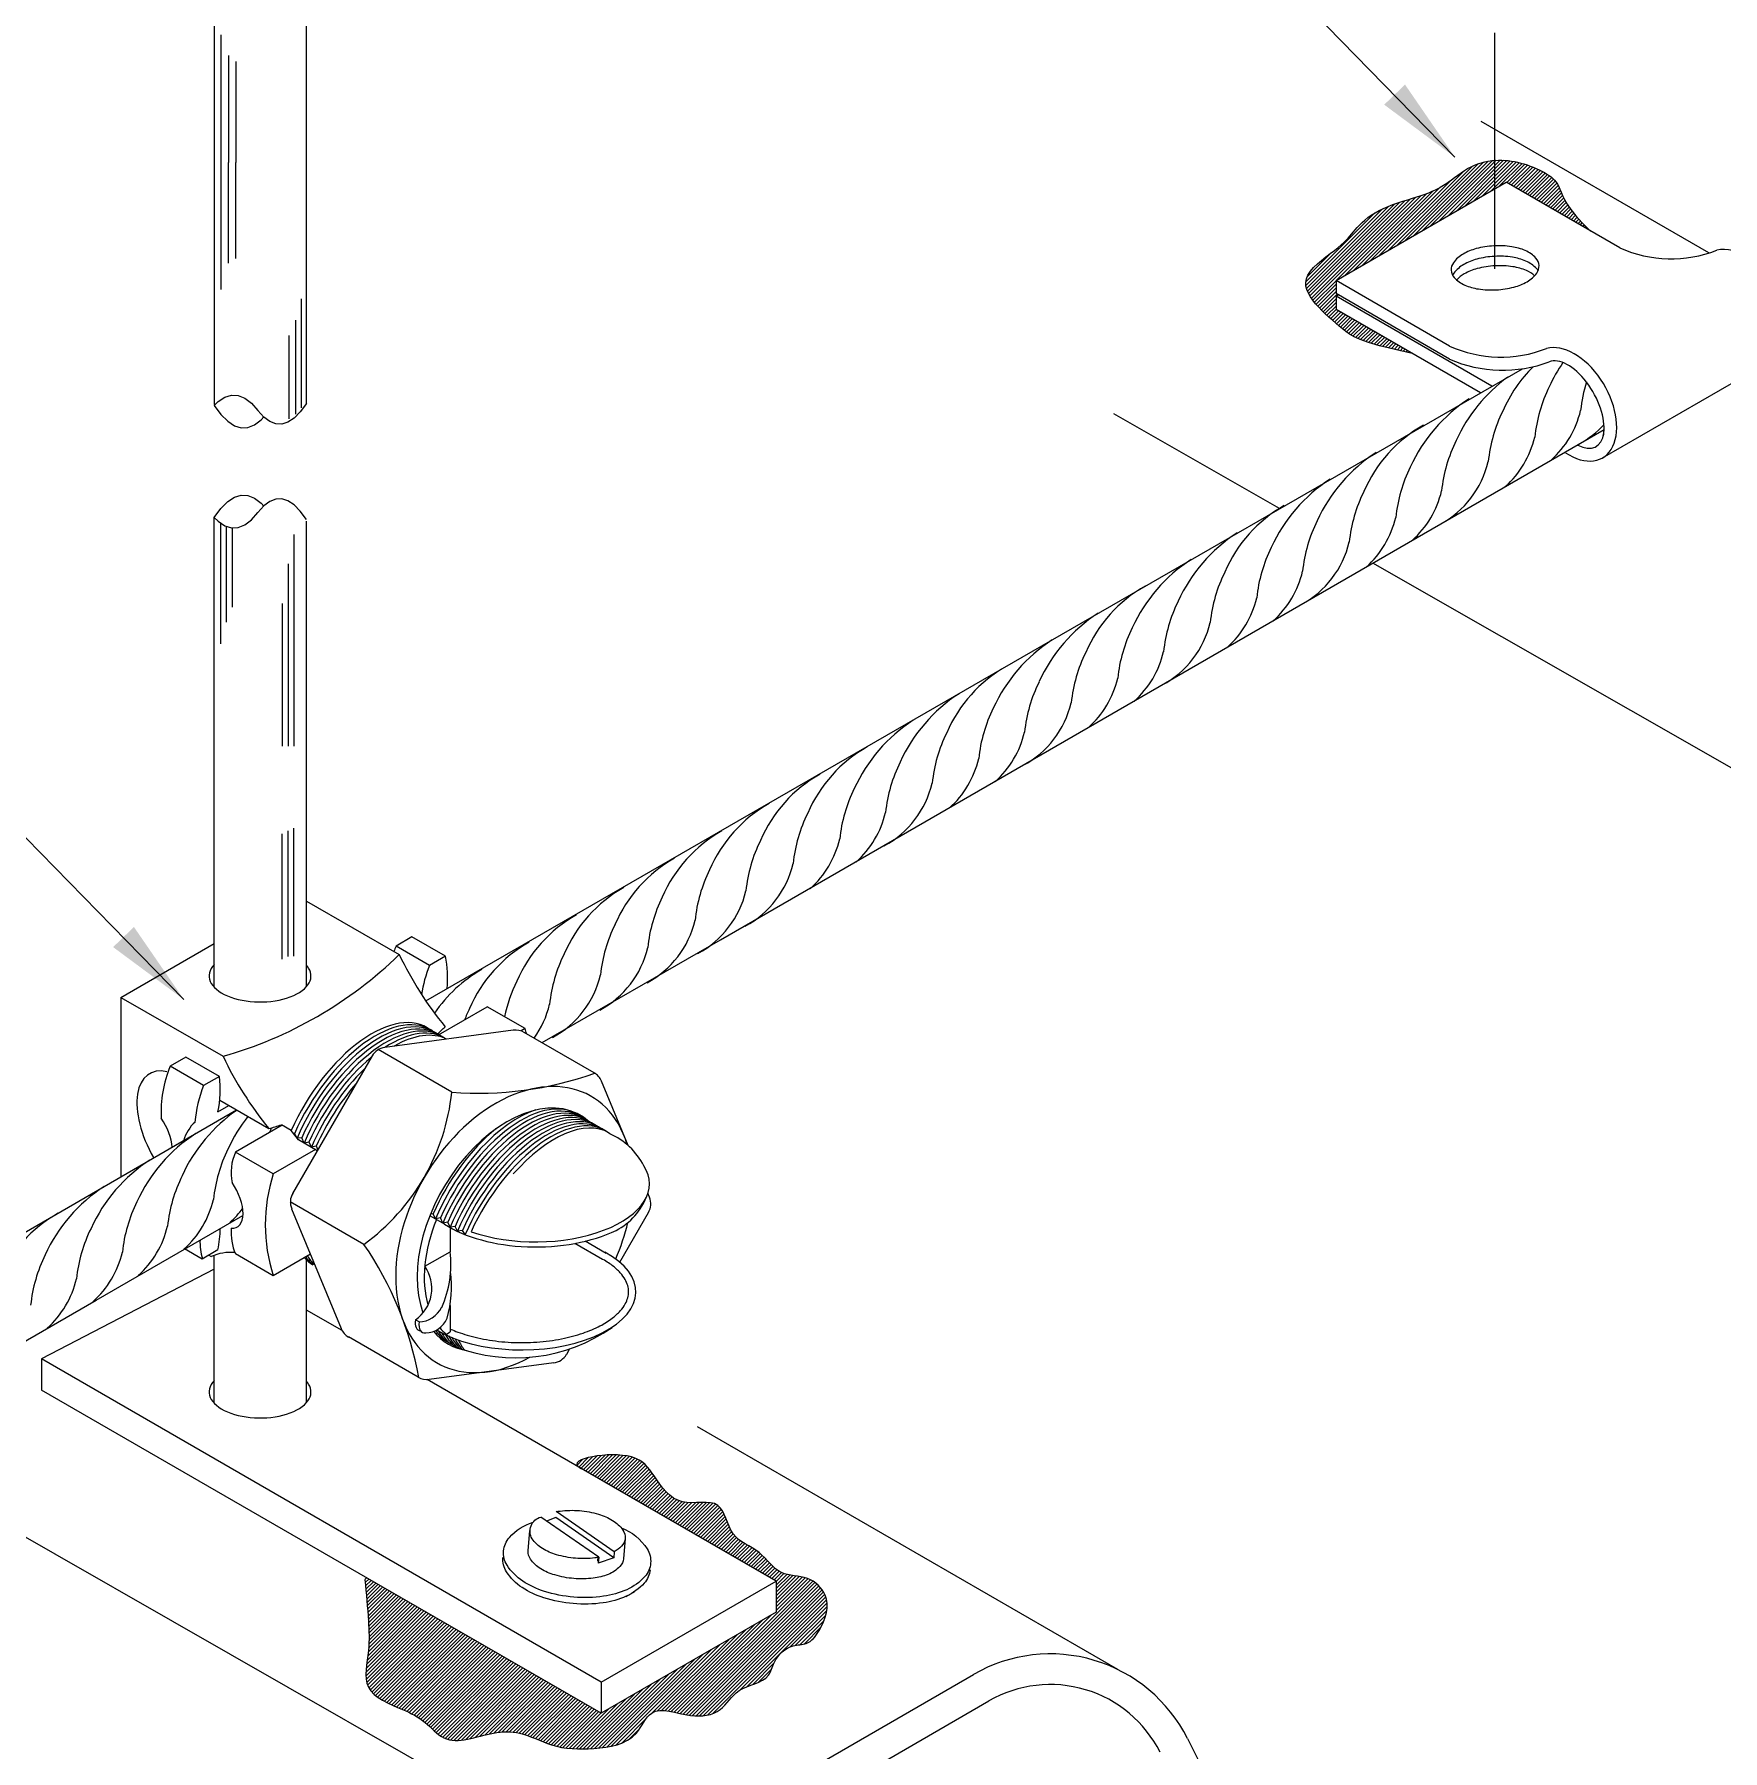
# Model space of a CAD drawing. Header units: millimetres. Extents: x -5681.4 to -5665.7, y -4635.3 to -4621.9.
# Drawn here: x -5675.943 to -5671.827, y -4629.379 to -4625.194 of the extents above; entities that cross this region are included whole.
import ezdxf

# ---------------------------------------------------------------- set-up
doc = ezdxf.new("R2010")
doc.units = ezdxf.units.MM
doc.header["$LTSCALE"] = 10
doc.linetypes.add('DASHDOT', pattern=[1, 0.5, -0.25, 0, -0.25])
doc.layers.add('Termotécnica', color=7, linetype='Continuous')

msp = doc.modelspace()

# ---------------------------------------------------------------- hatches: boundary and pattern name
at = {"layer": 'Termotécnica', "linetype": 'DASHDOT'}
h = msp.add_hatch(dxfattribs=at)
h.set_pattern_fill('ANSI31', color=1, scale=0.05, style=0)
h.set_pattern_definition([(45, (-6270.9334465, -4962.4000296), (-0.00441941738, 0.00441941738), [])])
h.paths.add_polyline_path([(-5672.5836, -4625.9719), (-5672.7693, -4625.8646), (-5672.7693, -4625.8327), (-5672.7637, -4625.8295), (-5672.7693, -4625.8263), (-5672.7693, -4625.7944), (-5672.3832, -4625.5715), (-5672.3832, -4625.5015), (-5672.3897, -4625.502), (-5672.3981, -4625.5032), (-5672.4066, -4625.5048), (-5672.415, -4625.507), (-5672.4235, -4625.5096), (-5672.4319, -4625.5129), (-5672.4402, -4625.5168), (-5672.4484, -4625.5213), (-5672.4565, -4625.5263), (-5672.4645, -4625.5318), (-5672.4724, -4625.5374), (-5672.4803, -4625.5432), (-5672.488, -4625.5489), (-5672.4958, -4625.5544), (-5672.5034, -4625.5596), (-5672.5111, -4625.5644), (-5672.5188, -4625.5688), (-5672.5266, -4625.5728), (-5672.5348, -4625.5766), (-5672.5433, -4625.5802), (-5672.5523, -4625.5836), (-5672.5618, -4625.587), (-5672.572, -4625.5904), (-5672.583, -4625.5939), (-5672.5945, -4625.5975), (-5672.6065, -4625.6012), (-5672.6185, -4625.6052), (-5672.6306, -4625.6093), (-5672.6423, -4625.6138), (-5672.6537, -4625.6186), (-5672.6644, -4625.6237), (-5672.6743, -4625.6292), (-5672.6833, -4625.6349), (-5672.6916, -4625.6409), (-5672.6991, -4625.647), (-5672.7059, -4625.6531), (-5672.7121, -4625.6592), (-5672.7177, -4625.6651), (-5672.7226, -4625.6707), (-5672.7271, -4625.676), (-5672.7312, -4625.6811), (-5672.7353, -4625.686), (-5672.7397, -4625.6911), (-5672.7445, -4625.6962), (-5672.75, -4625.7017), (-5672.7565, -4625.7075), (-5672.7642, -4625.7139), (-5672.7733, -4625.721), (-5672.7834, -4625.7285), (-5672.794, -4625.7366), (-5672.8046, -4625.7451), (-5672.8148, -4625.7538), (-5672.824, -4625.7628), (-5672.8319, -4625.7718), (-5672.8378, -4625.7809), (-5672.8415, -4625.7899), (-5672.843, -4625.7988), (-5672.8426, -4625.8077), (-5672.8405, -4625.8165), (-5672.8368, -4625.8252), (-5672.8319, -4625.8338), (-5672.8259, -4625.8423), (-5672.8191, -4625.8508), (-5672.8116, -4625.8591), (-5672.8037, -4625.8674), (-5672.7954, -4625.8755), (-5672.7868, -4625.8834), (-5672.7782, -4625.8911), (-5672.7697, -4625.8986), (-5672.7613, -4625.9057), (-5672.7532, -4625.9125), (-5672.7453, -4625.919), (-5672.7364, -4625.9253), (-5672.7252, -4625.9317), (-5672.7101, -4625.9384), (-5672.6899, -4625.9455), (-5672.663, -4625.9533), (-5672.628, -4625.962)])
h.paths.add_polyline_path([(-5672.3832, -4625.5015), (-5672.3832, -4625.5715), (-5672.3544, -4625.5548), (-5672.1486, -4625.6736), (-5672.169, -4625.6537), (-5672.1848, -4625.6363), (-5672.1969, -4625.6212), (-5672.2058, -4625.6081), (-5672.2123, -4625.5968), (-5672.2169, -4625.587), (-5672.2204, -4625.5786), (-5672.2233, -4625.5713), (-5672.2263, -4625.5648), (-5672.2294, -4625.5591), (-5672.2328, -4625.5541), (-5672.2365, -4625.5495), (-5672.2405, -4625.5454), (-5672.2449, -4625.5417), (-5672.2498, -4625.5381), (-5672.2551, -4625.5347), (-5672.261, -4625.5312), (-5672.2673, -4625.5278), (-5672.2741, -4625.5245), (-5672.2812, -4625.5213), (-5672.2885, -4625.5182), (-5672.296, -4625.5153), (-5672.3036, -4625.5126), (-5672.3113, -4625.5101), (-5672.3189, -4625.5079), (-5672.3265, -4625.506), (-5672.3341, -4625.5044), (-5672.3418, -4625.5031), (-5672.3495, -4625.502), (-5672.3573, -4625.5014), (-5672.3652, -4625.501), (-5672.3732, -4625.501), (-5672.3814, -4625.5013)])
at = {"layer": 'Termotécnica'}
h = msp.add_hatch(dxfattribs=at)
h.set_pattern_fill('ANSI31', color=1, scale=0.05, style=0)
h.set_pattern_definition([(45, (-6270.538683, -4962.8483324), (-0.00441941738, 0.00441941738), [])])
edge = h.paths.add_edge_path()
edge.add_spline(control_points=[(-5675.1367, -4628.9625), (-5675.1336, -4628.9962), (-5675.1282, -4629.0539), (-5675.1246, -4629.1384), (-5675.1495, -4629.2383), (-5675.0528, -4629.2732), (-5674.9898, -4629.3052), (-5674.9321, -4629.3738), (-5674.8419, -4629.3332), (-5674.7526, -4629.3309), (-5674.677, -4629.3748), (-5674.5785, -4629.3767), (-5674.4772, -4629.3614), (-5674.4388, -4629.2614), (-5674.3494, -4629.3011), (-5674.2666, -4629.2897), (-5674.2295, -4629.2187), (-5674.153, -4629.2145), (-5674.1388, -4629.1533), (-5674.1037, -4629.1198), (-5674.0545, -4629.1216), (-5674.0178, -4629.075), (-5673.9975, -4629.0042), (-5674.0572, -4628.9495), (-5674.1296, -4628.9558), (-5674.1714, -4628.8866), (-5674.2509, -4628.8632), (-5674.2626, -4628.7553), (-5674.375, -4628.7924), (-5674.4297, -4628.7125), (-5674.4798, -4628.638), (-5674.647, -4628.6671), (-5674.614, -4628.6886)], knot_values=[0, 0, 0, 0, 1.006526, 1.725878, 2.617874, 3.615468, 4.247188, 4.840381, 6.05436, 6.68739, 7.515864, 8.555321, 9.656658, 10.27245, 11.223737, 11.957335, 12.608418, 13.419214, 13.766893, 14.378638, 14.700342, 15.147962, 16.023091, 16.613486, 17.262658, 17.996256, 18.778996, 19.564375, 20.431903, 21.368719, 22.083452, 23.382441, 23.382441, 23.382441, 23.382441], degree=3, periodic=0)
edge.add_line((-5674.614, -4628.6886), (-5674.6087, -4628.6917))
edge.add_line((-5674.6087, -4628.6917), (-5674.1343, -4628.9655))
edge.add_line((-5674.1343, -4628.9655), (-5674.1343, -4629.0416))
edge.add_line((-5674.1343, -4629.0416), (-5674.5606, -4629.2877))
edge.add_line((-5674.5606, -4629.2877), (-5675.1388, -4628.9539))
edge.add_line((-5675.1388, -4628.9539), (-5675.1367, -4628.9625))

# ---------------------------------------------------------------- linework, layer by layer
at = {"layer": 'Termotécnica', "color": 2}
for p, q in [((-5675.5049, -4624.6931), (-5675.5043, -4626.0966)), ((-5675.2792, -4626.094), (-5675.2793, -4624.6942)), ((-5672.4794, -4625.4936), (-5673.1153, -4624.843)), ((-5672.7693, -4625.7944), (-5672.3544, -4625.5548)), ((-5672.0775, -4625.7147), (-5672.3544, -4625.5548)), ((-5672.7693, -4625.7944), (-5672.7693, -4625.8263)), ((-5672.4924, -4625.9542), (-5672.7693, -4625.7944)), ((-5672.4927, -4625.986), (-5672.7693, -4625.8263)), ((-5672.7693, -4625.8327), (-5672.7637, -4625.8295)), ((-5672.7693, -4625.8327), (-5672.7693, -4625.8646)), ((-5672.3891, -4626.0522), (-5672.7693, -4625.8327)), ((-5672.4168, -4626.0682), (-5672.7693, -4625.8646)), ((-5674.9885, -4627.5507), (-5672.3149, -4626.0094)), ((-5672.1195, -4626.2267), (-5671.7046, -4625.9872)), ((-5674.27, -4627.4016), (-5672.116, -4626.1579)), ((-5675.5043, -4627.5158), (-5675.5043, -4626.3712)), ((-5675.2792, -4627.5158), (-5675.2792, -4626.3807)), ((-5675.5782, -4627.5475), (-5676.2141, -4626.897)), ((-5675.2792, -4627.3073), (-5675.0531, -4627.4378)), ((-5675.7317, -4627.5422), (-5675.5043, -4627.4109)), ((-5674.7049, -4627.6526), (-5674.27, -4627.4016)), ((-5675.7317, -4627.5422), (-5675.4828, -4627.6859)), ((-5675.7317, -4627.5422), (-5675.7317, -4627.9791)), ((-5675.4909, -4627.7925), (-5675.371, -4627.862)), ((-5676.0085, -4628.14), (-5675.4496, -4627.8165)), ((-5675.3164, -4627.8666), (-5675.3403, -4627.8528)), ((-5675.2989, -4627.8894), (-5675.3164, -4627.8666)), ((-5675.3087, -4627.8745), (-5675.3104, -4627.8744)), ((-5675.3023, -4627.8851), (-5675.3087, -4627.8745)), ((-5675.2909, -4627.8848), (-5675.3023, -4627.8851)), ((-5675.2529, -4627.916), (-5675.2989, -4627.8894)), ((-5675.2853, -4627.8974), (-5675.2909, -4627.8848)), ((-5675.2731, -4627.895), (-5675.2853, -4627.8974)), ((-5675.2674, -4627.9074), (-5675.2731, -4627.895)), ((-5675.2553, -4627.9052), (-5675.2674, -4627.9074)), ((-5675.2513, -4627.9133), (-5675.2552, -4627.905)), ((-5675.792, -4628.2803), (-5675.4344, -4628.0738)), ((-5674.9779, -4628.0747), (-5674.9437, -4628.0945)), ((-5674.9705, -4628.0698), (-5674.9766, -4628.0709)), ((-5674.9648, -4628.0822), (-5674.9705, -4628.0698)), ((-5674.9527, -4628.08), (-5674.9648, -4628.0822)), ((-5674.9471, -4628.0927), (-5674.9527, -4628.08)), ((-5674.9349, -4628.0904), (-5674.9471, -4628.0927)), ((-5674.9292, -4628.1028), (-5674.9349, -4628.0904)), ((-5674.9171, -4628.1006), (-5674.9292, -4628.1028)), ((-5674.9112, -4628.1124), (-5674.9171, -4628.1006)), ((-5674.8993, -4628.1108), (-5674.9112, -4628.1124)), ((-5674.8923, -4628.1202), (-5674.8993, -4628.1108)), ((-5674.6253, -4628.1417), (-5674.5575, -4628.1808)), ((-5674.5998, -4628.1359), (-5674.5486, -4628.1655)), ((-5675.5174, -4628.1706), (-5675.5116, -4628.174)), ((-5675.5043, -4628.5305), (-5675.5043, -4628.1712)), ((-5675.2792, -4628.5305), (-5675.2792, -4628.174)), ((-5675.5043, -4628.2046), (-5675.9251, -4628.4238)), ((-5676.7178, -4628.8148), (-5675.7922, -4628.2802)), ((-5675.1927, -4628.3545), (-5675.2792, -4628.3045)), ((-5674.9617, -4628.3529), (-5674.9433, -4628.3635)), ((-5674.917, -4628.3936), (-5674.9536, -4628.3725)), ((-5674.5606, -4629.2116), (-5675.9251, -4628.4238)), ((-5675.9251, -4628.4238), (-5675.9251, -4628.4999)), ((-5674.1343, -4628.9655), (-5674.9852, -4628.4743)), ((-5674.5606, -4629.2877), (-5675.9251, -4628.4999)), ((-5674.5666, -4628.9074), (-5674.7083, -4628.8093)), ((-5674.6717, -4628.8104), (-5674.6941, -4628.8191)), ((-5674.53, -4628.9086), (-5674.6717, -4628.8104)), ((-5674.5289, -4628.8942), (-5674.6705, -4628.7961)), ((-5674.7388, -4628.8917), (-5674.7347, -4628.8422)), ((-5674.5289, -4628.8942), (-5674.53, -4628.9086)), ((-5674.5024, -4628.8614), (-5674.5065, -4628.9109)), ((-5674.5686, -4628.9065), (-5674.5695, -4628.9168)), ((-5674.5666, -4628.9074), (-5674.5678, -4628.9218)), ((-5674.53, -4628.9086), (-5674.5678, -4628.9218)), ((-5674.5606, -4629.2116), (-5674.1343, -4628.9655)), ((-5674.1343, -4628.9655), (-5674.1343, -4629.0416)), ((-5674.4999, -4629.003), (-5674.4786, -4628.9909)), ((-5674.1343, -4629.0416), (-5674.5606, -4629.2877)), ((-5674.5606, -4629.2116), (-5674.5606, -4629.2877))]:
    msp.add_line(p, q, dxfattribs=at)
at = {"layer": 'Termotécnica', "color": 1}
for p, q in [((-5675.4871, -4625.5058), (-5675.4871, -4625.1952)), ((-5675.4694, -4625.2457), (-5675.4694, -4625.5068)), ((-5675.4519, -4625.2606), (-5675.4519, -4625.5068)), ((-5675.4871, -4625.8165), (-5675.4871, -4625.5058)), ((-5675.4694, -4625.7518), (-5675.4694, -4625.5068)), ((-5675.4519, -4625.741), (-5675.4519, -4625.5068)), ((-5675.292, -4625.8387), (-5675.292, -4626.1051)), ((-5675.3062, -4625.891), (-5675.3062, -4626.1202)), ((-5675.3216, -4626.1315), (-5675.3216, -4625.928)), ((-5675.4883, -4626.6801), (-5675.4883, -4626.3858)), ((-5675.4743, -4626.6276), (-5675.4743, -4626.3935)), ((-5675.4603, -4626.3971), (-5675.4603, -4626.591)), ((-5675.3105, -4626.4133), (-5675.3105, -4626.9297)), ((-5675.3241, -4626.4853), (-5675.3241, -4626.9297)), ((-5675.3385, -4626.5822), (-5675.3385, -4626.9297)), ((-5675.3241, -4627.4422), (-5675.3241, -4627.1362)), ((-5675.3105, -4627.4421), (-5675.3105, -4627.1294)), ((-5675.3385, -4627.4492), (-5675.3385, -4627.1431)), ((-5675.0223, -4627.3947), (-5675.061, -4627.4171)), ((-5674.9793, -4627.4642), (-5675.061, -4627.4171)), ((-5674.9406, -4627.4419), (-5675.0223, -4627.3947)), ((-5674.9406, -4627.4419), (-5674.9793, -4627.4642)), ((-5674.9571, -4627.6337), (-5674.8384, -4627.5651)), ((-5674.7463, -4627.6183), (-5674.8384, -4627.5651)), ((-5674.7751, -4627.6223), (-5675.0883, -4627.6641)), ((-5674.7463, -4627.6183), (-5674.7563, -4627.6241)), ((-5674.5779, -4627.726), (-5674.7482, -4627.6277)), ((-5674.9249, -4627.7732), (-5675.1043, -4627.6696)), ((-5675.5731, -4627.6878), (-5675.6118, -4627.7101)), ((-5675.5301, -4627.7573), (-5675.6118, -4627.7101)), ((-5675.4914, -4627.7349), (-5675.5731, -4627.6878)), ((-5675.1195, -4627.685), (-5675.313, -4628.0201)), ((-5675.4914, -4627.7349), (-5675.5301, -4627.7573)), ((-5674.4951, -4627.9037), (-5674.5599, -4627.7466)), ((-5675.4953, -4627.8213), (-5675.4683, -4627.8057)), ((-5675.3385, -4627.8539), (-5675.4522, -4627.9195)), ((-5675.3602, -4627.9727), (-5675.4522, -4627.9195)), ((-5675.2574, -4627.9133), (-5675.3602, -4627.9727)), ((-5674.4432, -4628.0296), (-5674.4475, -4628.0192)), ((-5675.1393, -4628.1445), (-5675.3187, -4628.0409)), ((-5675.3155, -4628.0575), (-5675.195, -4628.3497)), ((-5674.9292, -4628.1027), (-5674.9294, -4628.1624)), ((-5674.5156, -4628.1882), (-5674.4457, -4628.0671)), ((-5675.534, -4628.1803), (-5675.577, -4628.1554)), ((-5675.4953, -4628.1579), (-5675.534, -4628.1803)), ((-5675.3602, -4628.2208), (-5675.4522, -4628.1676)), ((-5675.2697, -4628.1685), (-5675.3602, -4628.2208)), ((-5674.9908, -4628.1979), (-5674.9294, -4628.1624)), ((-5674.9294, -4628.2936), (-5674.9294, -4628.3581)), ((-5675.0046, -4628.3337), (-5675.0138, -4628.3284)), ((-5675.0067, -4628.4686), (-5675.177, -4628.3703)), ((-5674.9383, -4628.3632), (-5674.9294, -4628.3581)), ((-5674.6766, -4628.4335), (-5674.9799, -4628.4739)), ((-5674.6378, -4628.3993), (-5674.6454, -4628.4126))]:
    msp.add_line(p, q, dxfattribs=at)
at = {"layer": 'Termotécnica', "color": 1, "linetype": 'DASHDOT'}
msp.add_line((-5672.3824, -4625.7656), (-5672.3824, -4625.1905), dxfattribs=at)
at = {"layer": 'Termotécnica', "color": 3}
for p, q in [((-5671.8601, -4625.7272), (-5672.4152, -4625.4067)), ((-5672.9068, -4626.3506), (-5673.3109, -4626.1196)), ((-5670.7188, -4627.6044), (-5672.6794, -4626.4832)), ((-5673.3012, -4629.1812), (-5674.3264, -4628.5893)), ((-5674.4209, -4629.741), (-5676.3809, -4628.6202)), ((-5674.1835, -4629.4994), (-5673.653, -4629.1931)), ((-5674.1461, -4629.5641), (-5673.6156, -4629.2578)), ((-5673.1316, -4629.3492), (-5672.2036, -4631.1971))]:
    msp.add_line(p, q, dxfattribs=at)
at = {"layer": 'Termotécnica', "color": 1}
msp.add_lwpolyline([(-5672.5836, -4625.9719), (-5672.628, -4625.962), (-5672.663, -4625.9533), (-5672.6899, -4625.9455), (-5672.7101, -4625.9384), (-5672.7252, -4625.9317), (-5672.7364, -4625.9253), (-5672.7453, -4625.919), (-5672.7532, -4625.9125), (-5672.7613, -4625.9057), (-5672.7697, -4625.8986), (-5672.7782, -4625.8911), (-5672.7868, -4625.8834), (-5672.7954, -4625.8755), (-5672.8037, -4625.8674), (-5672.8116, -4625.8591), (-5672.8191, -4625.8508), (-5672.8259, -4625.8423), (-5672.8319, -4625.8338), (-5672.8368, -4625.8252), (-5672.8405, -4625.8165), (-5672.8426, -4625.8077), (-5672.843, -4625.7988), (-5672.8415, -4625.7899), (-5672.8378, -4625.7809), (-5672.8319, -4625.7718), (-5672.824, -4625.7628), (-5672.8148, -4625.7538), (-5672.8046, -4625.7451), (-5672.794, -4625.7366), (-5672.7834, -4625.7285), (-5672.7733, -4625.721), (-5672.7642, -4625.7139), (-5672.7565, -4625.7075), (-5672.75, -4625.7017), (-5672.7445, -4625.6962), (-5672.7397, -4625.6911), (-5672.7353, -4625.686), (-5672.7312, -4625.6811), (-5672.7271, -4625.676), (-5672.7226, -4625.6707), (-5672.7177, -4625.6651), (-5672.7121, -4625.6592), (-5672.7059, -4625.6531), (-5672.6991, -4625.647), (-5672.6916, -4625.6409), (-5672.6833, -4625.6349), (-5672.6743, -4625.6292), (-5672.6644, -4625.6237), (-5672.6537, -4625.6186), (-5672.6423, -4625.6138), (-5672.6306, -4625.6093), (-5672.6185, -4625.6052), (-5672.6065, -4625.6012), (-5672.5945, -4625.5975), (-5672.583, -4625.5939), (-5672.572, -4625.5904), (-5672.5618, -4625.587), (-5672.5523, -4625.5836), (-5672.5433, -4625.5802), (-5672.5348, -4625.5766), (-5672.5266, -4625.5728), (-5672.5188, -4625.5688), (-5672.5111, -4625.5644), (-5672.5034, -4625.5596), (-5672.4958, -4625.5544), (-5672.488, -4625.5489), (-5672.4803, -4625.5432), (-5672.4724, -4625.5374), (-5672.4645, -4625.5318), (-5672.4565, -4625.5263), (-5672.4484, -4625.5213), (-5672.4402, -4625.5168), (-5672.4319, -4625.5129), (-5672.4235, -4625.5096), (-5672.415, -4625.507), (-5672.4066, -4625.5048), (-5672.3981, -4625.5032), (-5672.3897, -4625.502), (-5672.3814, -4625.5013), (-5672.3732, -4625.501), (-5672.3652, -4625.501), (-5672.3573, -4625.5014), (-5672.3495, -4625.502), (-5672.3418, -4625.5031), (-5672.3341, -4625.5044), (-5672.3265, -4625.506), (-5672.3189, -4625.5079), (-5672.3113, -4625.5101), (-5672.3036, -4625.5126), (-5672.296, -4625.5153), (-5672.2885, -4625.5182), (-5672.2812, -4625.5213), (-5672.2741, -4625.5245), (-5672.2673, -4625.5278), (-5672.261, -4625.5312), (-5672.2551, -4625.5347), (-5672.2498, -4625.5381), (-5672.2449, -4625.5417), (-5672.2405, -4625.5454), (-5672.2365, -4625.5495), (-5672.2328, -4625.5541), (-5672.2294, -4625.5591), (-5672.2263, -4625.5648), (-5672.2233, -4625.5713), (-5672.2204, -4625.5786), (-5672.2169, -4625.587), (-5672.2123, -4625.5968), (-5672.2058, -4625.6081), (-5672.1969, -4625.6212), (-5672.1848, -4625.6363), (-5672.169, -4625.6537), (-5672.1486, -4625.6736)], dxfattribs=at)
at = {"layer": 'Termotécnica', "color": 2}
msp.add_lwpolyline([(-5672.2744, -4625.7576, 0.174705), (-5672.2819, -4625.7398, 0.104203), (-5672.3079, -4625.7214, 0.064948), (-5672.3409, -4625.7119, 0.051099), (-5672.3845, -4625.7098, 0.051099), (-5672.4276, -4625.7166, 0.064948), (-5672.4594, -4625.7297, 0.104203), (-5672.4832, -4625.7508, 0.174705), (-5672.4887, -4625.7693, 0.174705), (-5672.4812, -4625.7871, 0.104203), (-5672.4553, -4625.8054, 0.064948), (-5672.4222, -4625.8149, 0.051099), (-5672.3786, -4625.817, 0.051099), (-5672.3355, -4625.8102, 0.064948), (-5672.3037, -4625.7972, 0.104203), (-5672.2799, -4625.7761, 0.174705)], format="xyb", close=True, dxfattribs=at)
for points in [[(-5672.2767, -4625.7705, 0.056274), (-5672.2805, -4625.7654, 0.104203), (-5672.3065, -4625.747, 0.064948), (-5672.3395, -4625.7375, 0.051099), (-5672.3831, -4625.7354, 0.051099), (-5672.4262, -4625.7423, 0.064948), (-5672.458, -4625.7553, 0.104203), (-5672.4818, -4625.7764, 0.056274), (-5672.485, -4625.7819, 0.174705)], [(-5672.2853, -4625.7826, 0.076612), (-5672.3052, -4625.7701, 0.064948), (-5672.3382, -4625.7606, 0.051099), (-5672.3818, -4625.7585, 0.051099), (-5672.4249, -4625.7653, 0.064948), (-5672.4568, -4625.7783, 0.076612), (-5672.4751, -4625.7929, 0.056274)], [(-5674.5666, -4628.9074, -0.016409), (-5674.576, -4628.9089, -0.051099), (-5674.6234, -4628.9098, -0.051099), (-5674.6699, -4628.9011, -0.064948), (-5674.7041, -4628.886, -0.104203), (-5674.7292, -4628.8624, -0.492299), (-5674.7083, -4628.8093, -0.174705)], [(-5674.6705, -4628.7961, -0.016409), (-5674.6611, -4628.7946, -0.051099), (-5674.6138, -4628.7937, -0.051099), (-5674.5672, -4628.8024, -0.064948), (-5674.533, -4628.8175, -0.104203), (-5674.5079, -4628.8411, -0.174705), (-5674.5024, -4628.8614, -0.174705), (-5674.5111, -4628.8804, -0.06738), (-5674.5289, -4628.8942, -0.064948)], [(-5674.5123, -4628.8353, -0.16143), (-5674.4488, -4628.887, -0.163967), (-5674.4403, -4628.9216, -0.163967), (-5674.4544, -4628.9544, -0.105865), (-5674.4985, -4628.9864, -0.069333), (-5674.5548, -4629.0024, -0.055541), (-5674.6277, -4629.0045, -0.055541), (-5674.6992, -4628.9905, -0.069333), (-5674.7521, -4628.9654, -0.105865), (-5674.7903, -4628.9266, -0.163967), (-5674.7989, -4628.892, -0.163967)], [(-5674.7989, -4628.892, -0.163967), (-5674.7847, -4628.8592, -0.134419), (-5674.727, -4628.8221)], [(-5674.5065, -4628.9109, -0.174705), (-5674.5152, -4628.9299, -0.104203), (-5674.5439, -4628.9491, -0.064948), (-5674.5801, -4628.9584, -0.051099), (-5674.6274, -4628.9593, -0.051099), (-5674.674, -4628.9506, -0.064948), (-5674.7082, -4628.9355, -0.104203), (-5674.7333, -4628.9119, -0.174705), (-5674.7388, -4628.8917, -0.174705)], [(-5674.4416, -4628.9377, -0.163967), (-5674.4557, -4628.9704, -0.105865), (-5674.4998, -4629.0024, -0.069333), (-5674.5561, -4629.0185, -0.055541), (-5674.629, -4629.0205, -0.055541), (-5674.7005, -4629.0065, -0.069333), (-5674.7534, -4628.9814, -0.105865), (-5674.7916, -4628.9427, -0.163967), (-5674.8002, -4628.908, -0.163967)]]:
    msp.add_lwpolyline(points, format="xyb", dxfattribs=at)
for points in [[(-5675.5043, -4626.0989), (-5675.495, -4626.0896), (-5675.4786, -4626.0789), (-5675.4622, -4626.0738), (-5675.446, -4626.0746), (-5675.4298, -4626.081), (-5675.4137, -4626.0932), (-5675.3977, -4626.1111)], [(-5675.2792, -4626.094), (-5675.2944, -4626.1144), (-5675.3095, -4626.1296), (-5675.3245, -4626.1395), (-5675.3393, -4626.1443), (-5675.3541, -4626.1438), (-5675.3687, -4626.1381), (-5675.3833, -4626.1272), (-5675.3977, -4626.1111)], [(-5675.5043, -4626.0989), (-5675.4878, -4626.1212), (-5675.4713, -4626.1376), (-5675.4549, -4626.1484), (-5675.4385, -4626.1534), (-5675.4223, -4626.1527), (-5675.4061, -4626.1462), (-5675.39, -4626.134), (-5675.3836, -4626.1269)], [(-5675.5043, -4626.3721), (-5675.4877, -4626.3499), (-5675.4713, -4626.3334), (-5675.4548, -4626.3226), (-5675.4385, -4626.3176), (-5675.4223, -4626.3184), (-5675.4061, -4626.3248), (-5675.39, -4626.337), (-5675.3836, -4626.3442)], [(-5675.2792, -4626.377), (-5675.2944, -4626.3566), (-5675.3095, -4626.3415), (-5675.3244, -4626.3315), (-5675.3393, -4626.3268), (-5675.3541, -4626.3272), (-5675.3687, -4626.3329), (-5675.3833, -4626.3438), (-5675.3977, -4626.3599)], [(-5675.5043, -4626.3721), (-5675.495, -4626.3814), (-5675.4785, -4626.3922), (-5675.4622, -4626.3972), (-5675.446, -4626.3965), (-5675.4298, -4626.39), (-5675.4137, -4626.3778), (-5675.3977, -4626.3599)]]:
    msp.add_lwpolyline(points, dxfattribs=at)
for centre, radius, start, end in [((-5671.9524, -4625.4358), 0.3056, 245.8326, 291.3318), ((-5672.3673, -4625.6755), 0.3055, 245.7672, 291.3376), ((-5672.363, -4625.688), 0.325, 246.4857, 290.4588), ((-5672.2757, -4626.1514), 0.1599, 352.3377, 357.6458), ((-5675.759, -4626.7113), 1.013, 285.8241, 314.1759), ((-5674.2682, -4627.0633), 0.8697, 205.5074, 219.2854), ((-5675.6038, -4626.9328), 0.9502, 312.6405, 314.2004), ((-5674.6978, -4627.3114), 0.8697, 205.5074, 219.2854), ((-5675.6472, -4626.8875), 1.013, 285.8241, 287.6369), ((-5674.6089, -4628.031), 0.1708, 27.1663, 66.1326), ((-5674.5974, -4627.9695), 0.1586, 297.3192, 339.4448), ((-5675.4627, -4628.2874), 0.1235, 85.7909, 113.3094), ((-5674.7694, -4628.0118), 0.4093, 248.8681, 305.0616)]:
    msp.add_arc(centre, radius, start, end, dxfattribs=at)
at = {"layer": 'Termotécnica', "color": 1}
for centre, radius, start, end in [((-5672.0503, -4626.2475), 0.3403, 134.3773, 156.7272), ((-5671.8909, -4626.217), 0.3942, 145.5847, 155.4443), ((-5672.118, -4626.3482), 0.3942, 126.1548, 155.4443), ((-5671.8147, -4626.1484), 0.3603, 162.7823, 174.0868), ((-5672.2298, -4626.413), 0.3942, 123.0374, 155.4443), ((-5671.9265, -4626.2131), 0.3603, 153.652, 174.0868), ((-5672.04, -4626.273), 0.3603, 153.652, 174.0868), ((-5672.4007, -4626.0579), 0.2338, 311.8161, 346.8088), ((-5672.3891, -4626.4435), 0.3403, 119.4577, 156.7272), ((-5672.5125, -4626.1226), 0.2338, 311.8161, 346.8088), ((-5672.2871, -4625.9865), 0.2338, 298.3116, 316.9447), ((-5672.4569, -4626.5442), 0.3942, 123.0374, 155.4443), ((-5672.1536, -4626.3444), 0.3603, 153.652, 174.0868), ((-5672.2654, -4626.4091), 0.3603, 153.652, 174.0868), ((-5672.626, -4626.1825), 0.2338, 298.3116, 346.8088), ((-5672.5687, -4626.609), 0.3942, 123.0374, 155.4443), ((-5672.728, -4626.6395), 0.3403, 119.4577, 156.7272), ((-5672.3788, -4626.469), 0.3603, 153.652, 174.0868), ((-5672.7396, -4626.2539), 0.2338, 311.8161, 346.8088), ((-5672.4925, -4626.5404), 0.3603, 153.652, 174.0868), ((-5672.8514, -4626.3186), 0.2338, 311.8161, 346.8088), ((-5672.7958, -4626.7402), 0.3942, 123.0374, 155.4443), ((-5672.6043, -4626.6051), 0.3603, 153.652, 174.0868), ((-5672.9648, -4626.3785), 0.2338, 298.3116, 346.8088), ((-5672.9076, -4626.805), 0.3942, 123.0374, 155.4443), ((-5672.7177, -4626.665), 0.3603, 153.652, 174.0868), ((-5673.0785, -4626.4499), 0.2338, 311.8161, 346.8088), ((-5673.0669, -4626.8355), 0.3403, 119.4577, 156.7272), ((-5672.8314, -4626.7364), 0.3603, 153.652, 174.0868), ((-5673.1903, -4626.5146), 0.2338, 311.8161, 346.8088), ((-5673.1346, -4626.9362), 0.3942, 123.0374, 155.4443), ((-5673.3037, -4626.5745), 0.2338, 298.3116, 346.8088), ((-5673.2464, -4627.001), 0.3942, 123.0374, 155.4443), ((-5672.9432, -4626.8011), 0.3603, 153.652, 174.0868), ((-5673.0566, -4626.861), 0.3603, 153.652, 174.0868), ((-5673.4174, -4626.6459), 0.2338, 311.8161, 346.8088), ((-5673.4058, -4627.0315), 0.3403, 119.4577, 156.7272), ((-5673.5292, -4626.7106), 0.2338, 311.8161, 346.8088), ((-5673.4735, -4627.1322), 0.3942, 123.0374, 155.4443), ((-5673.1703, -4626.9324), 0.3603, 153.652, 174.0868), ((-5673.2821, -4626.9971), 0.3603, 153.652, 174.0868), ((-5673.6426, -4626.7705), 0.2338, 298.3116, 346.8088), ((-5673.5853, -4627.197), 0.3942, 123.0374, 155.4443), ((-5673.7447, -4627.2275), 0.3403, 119.4577, 156.7272), ((-5673.3955, -4627.057), 0.3603, 153.652, 174.0868), ((-5673.7563, -4626.8419), 0.2338, 311.8161, 346.8088), ((-5673.5091, -4627.1284), 0.3603, 153.652, 174.0868), ((-5673.8681, -4626.9066), 0.2338, 311.8161, 346.8088), ((-5673.86, -4627.2941), 0.3403, 119.4577, 156.7272), ((-5673.6209, -4627.1931), 0.3603, 153.652, 174.0868), ((-5673.9815, -4626.9665), 0.2338, 298.3116, 346.8088), ((-5673.984, -4627.3659), 0.3403, 119.4577, 156.7272), ((-5673.7344, -4627.253), 0.3603, 153.652, 174.0868), ((-5674.0952, -4627.0379), 0.2338, 311.8161, 346.8088), ((-5674.0993, -4627.4325), 0.3403, 119.4577, 156.7272), ((-5673.8497, -4627.3196), 0.3603, 153.652, 174.0868), ((-5674.207, -4627.1026), 0.2338, 311.8161, 346.8088), ((-5674.2146, -4627.4991), 0.3403, 119.4577, 156.7272), ((-5674.3204, -4627.1625), 0.2338, 298.3116, 346.8088), ((-5673.9737, -4627.3914), 0.3603, 153.652, 174.0868), ((-5674.3386, -4627.5708), 0.3403, 119.4577, 156.7272), ((-5674.089, -4627.4579), 0.3603, 153.652, 174.0868), ((-5674.4357, -4627.2291), 0.2338, 298.3116, 346.8088), ((-5674.4539, -4627.6374), 0.3403, 119.4577, 156.7272), ((-5674.2042, -4627.5245), 0.3603, 153.652, 174.0868), ((-5674.5597, -4627.3009), 0.2338, 298.3116, 346.8088), ((-5674.7893, -4627.5285), 0.2936, 157.7068, 160.4798), ((-5674.5692, -4627.704), 0.3403, 119.4577, 156.7272), ((-5674.675, -4627.3675), 0.2338, 298.3116, 346.8088), ((-5674.7115, -4627.5744), 0.2896, 157.6373, 172.2975), ((-5674.6844, -4627.7706), 0.3403, 119.4577, 146.1387), ((-5675.1959, -4627.4942), 0.2607, 354.22, 11.5701), ((-5674.3283, -4627.5963), 0.3603, 153.652, 174.0868), ((-5674.4436, -4627.6629), 0.3603, 153.652, 168.2349), ((-5674.7903, -4627.4341), 0.2338, 298.3116, 346.8088), ((-5674.5588, -4627.7295), 0.3603, 153.652, 158.4698), ((-5674.9143, -4627.5058), 0.2338, 324.4869, 346.8088), ((-5674.7695, -4627.6645), 0.0425, 60, 97.5935), ((-5675.1257, -4627.7423), 0.3991, 16.1933, 18.1051), ((-5675.0827, -4627.7063), 0.0425, 97.5935, 150), ((-5675.3401, -4627.8215), 0.2936, 157.7068, 183.017), ((-5674.5992, -4627.7628), 0.0425, 22.4065, 60), ((-5675.2623, -4627.8675), 0.2896, 157.6373, 175.7609), ((-5675.758, -4627.7662), 0.2684, 348.1538, 6.679), ((-5674.8586, -4626.9406), 0.8353, 265.45, 289.737), ((-5675.4499, -4627.7176), 0.5279, 306.0412, 353.9588), ((-5675.2239, -4628.1408), 0.3942, 124.7662, 155.4443), ((-5675.481, -4627.9198), 0.1017, 133.5384, 163.3916), ((-5675.1121, -4628.0761), 0.3942, 141.8252, 155.4443), ((-5675.3342, -4628.2045), 0.3942, 123.0374, 155.4443), ((-5675.036, -4628.0075), 0.3603, 155.882, 157.8963), ((-5675.1478, -4628.0722), 0.3603, 153.652, 174.0868), ((-5675.3405, -4627.9702), 0.1227, 155.5864, 191.3137), ((-5675.446, -4628.2692), 0.3942, 123.0374, 155.4443), ((-5675.2595, -4628.1369), 0.3603, 153.652, 174.0868), ((-5674.9808, -4628.0967), 0.3991, 161.8949, 198.1051), ((-5675.5578, -4628.3339), 0.3942, 123.0374, 155.4443), ((-5675.3698, -4628.2006), 0.3603, 153.652, 174.0868), ((-5675.7338, -4627.9818), 0.2338, 311.8161, 346.8088), ((-5675.622, -4627.917), 0.2338, 311.8161, 323.3742), ((-5675.2761, -4628.0413), 0.0425, 150, 202.4065), ((-5674.4825, -4628.0458), 0.0425, 330, 22.4065), ((-5675.7171, -4628.3645), 0.3403, 119.4577, 156.7272), ((-5675.8456, -4628.0465), 0.2338, 311.8161, 346.8088), ((-5675.4816, -4628.2653), 0.3603, 153.652, 174.0868), ((-5675.4108, -4628.1405), 0.1281, 176.8019, 197.7662), ((-5675.758, -4628.1028), 0.2684, 348.1538, 359.3861), ((-5675.3334, -4628.1157), 0.1297, 175.3313, 203.5925), ((-5675.8272, -4628.6182), 0.8353, 10.263, 34.55), ((-5675.5934, -4628.33), 0.3603, 153.652, 174.0868), ((-5675.9558, -4628.1101), 0.2338, 311.8161, 346.8088), ((-5675.1795, -4628.1947), 0.2522, 335.6836, 7.3443), ((-5676.0676, -4628.1748), 0.2338, 311.8161, 346.8088), ((-5675.0667, -4628.2517), 0.0931, 304.6175, 35.3418), ((-5675.2166, -4628.2467), 0.291, 344.4419, 7.0172), ((-5675.0086, -4628.2671), 0.0667, 273.3884, 331.915), ((-5675.1557, -4628.3335), 0.0425, 202.4065, 240), ((-5674.9897, -4628.3021), 0.058, 271.1338, 337.0701), ((-5674.6823, -4628.3913), 0.0425, 277.5935, 330), ((-5674.9855, -4628.4318), 0.0425, 240, 277.5935)]:
    msp.add_arc(centre, radius, start, end, dxfattribs=at)
at = {"layer": 'Termotécnica', "color": 3}
for centre, radius, start, end in [((-5673.4659, -4629.5172), 0.3742, 26.6706, 119.9959), ((-5673.4659, -4629.5171), 0.2994, 26.6638, 120.0024)]:
    msp.add_arc(centre, radius, start, end, dxfattribs=at)
at = {"layer": 'Termotécnica', "color": 2}
for centre, major_axis, ratio, start_param, end_param in [((-5671.7799, -4625.8567), (-0.0753, 0.1304), 0.613222, 3.119686, 6.12017), ((-5672.1948, -4626.0963), (-0.0753, 0.1304), 0.613222, 2.249611, 6.12017), ((-5672.1945, -4626.0968), (-0.0591, 0.1023), 0.509483, 2.479183, 6.206799), ((-5675.3924, -4627.49), (-0.1241, 0), 0.511171, 5.827545, 9.819687), ((-5675.57, -4627.8879), (-0.0921, 0.1595), 0.509483, 5.848809, 7.842487), ((-5674.7195, -4627.9977), (0.2762, 0.0013), 0.509483, 4.100464, 6.597026), ((-5674.7189, -4627.9982), (0.2883, 0.0014), 0.529306, 3.818947, 5.448871), ((-5674.7526, -4628.261), (0.2762, 0.0013), 0.509483, 3.942773, 7.036742), ((-5675.3924, -4628.5043), (-0.1241, 0), 0.511171, 5.827545, 9.819687)]:
    msp.add_ellipse(centre, major_axis=major_axis, ratio=ratio, start_param=start_param, end_param=end_param, dxfattribs=at)
at = {"layer": 'Termotécnica', "color": 1}
for centre, major_axis, ratio, start_param, end_param in [((-5675.1468, -4627.8926), (0.16, 0.2771), 0.509483, 6.213743, 8.049984), ((-5675.1468, -4627.8926), (0.16, 0.2771), 0.509483, 6.213743, 8.049984), ((-5675.1379, -4627.8978), (0.16, 0.2771), 0.509483, 6.213743, 8.059589), ((-5675.129, -4627.9029), (0.16, 0.2771), 0.509483, 6.213743, 8.078571), ((-5675.1201, -4627.9081), (0.16, 0.2771), 0.509483, 6.198378, 8.059471), ((-5675.1112, -4627.9132), (0.16, 0.2771), 0.509483, 6.219825, 8.085504), ((-5675.1023, -4627.9183), (0.16, 0.2771), 0.509483, 6.251289, 7.06151), ((-5675.0934, -4627.9235), (0.16, 0.2771), 0.509483, 0.031775, 0.717535), ((-5675.1023, -4627.9183), (0.16, 0.2771), 0.509483, 0.937211, 1.7767), ((-5675.0934, -4627.9235), (0.16, 0.2771), 0.509483, 1.057649, 1.801228), ((-5674.773, -4628.1084), (0.1876, 0.3249), 0.675841, 5.719825, 10.265938), ((-5675.0845, -4627.9286), (0.16, 0.2771), 0.509483, 1.200274, 1.775937), ((-5674.7728, -4628.1086), (0.1611, 0.279), 0.622287, 6.148777, 8.952439), ((-5674.7819, -4628.1033), (0.16, 0.2771), 0.509483, 6.213743, 8.059381), ((-5674.773, -4628.1084), (0.16, 0.2771), 0.509483, 6.213743, 8.085385), ((-5675.6642, -4627.8704), (-0.0432, 0.0748), 0.509483, 3.928966, 4.869091), ((-5674.7908, -4628.0982), (0.16, 0.2771), 0.509483, 0.509617, 1.801693), ((-5674.7641, -4628.1136), (0.16, 0.2771), 0.509483, 6.213743, 8.060207), ((-5674.7552, -4628.1187), (0.16, 0.2771), 0.509483, 6.213743, 8.08479), ((-5674.7463, -4628.1239), (0.16, 0.2771), 0.509483, 6.213743, 8.059873), ((-5674.7374, -4628.129), (0.16, 0.2771), 0.509483, 6.213743, 8.082697), ((-5674.7285, -4628.1342), (0.16, 0.2771), 0.509483, 6.213743, 8.059008), ((-5674.7196, -4628.1393), (0.16, 0.2771), 0.509483, 6.213743, 8.073992), ((-5674.7107, -4628.1444), (0.16, 0.2771), 0.509483, 6.202235, 8.033197), ((-5674.7018, -4628.1496), (0.16, 0.2771), 0.509483, 0, 1.198297), ((-5674.7997, -4628.093), (0.16, 0.2771), 0.509483, 0.933017, 1.776481), ((-5675.4916, -4628.0273), (-0.0432, 0.0748), 0.509483, 2.820425, 4.869091), ((-5674.7728, -4628.1086), (0.1523, 0.2637), 0.598456, 1.813596, 2.620475), ((-5674.773, -4628.1084), (0.1876, 0.3249), 0.675841, 4.87803, 5.133978), ((-5675.1023, -4627.9183), (0.16, 0.2771), 0.509483, 2.9666, 3.13369), ((-5675.0934, -4627.9235), (0.16, 0.2771), 0.509483, 2.916017, 3.072351), ((-5675.0845, -4627.9286), (0.16, 0.2771), 0.509483, 2.863257, 3.017639), ((-5674.9837, -4628.3134), (0.023, 0.0399), 0.509483, 2.225509, 3.37668), ((-5674.9745, -4628.3187), (0.023, 0.0399), 0.509483, 2.225509, 3.514547), ((-5674.773, -4628.1084), (0.16, 0.2771), 0.509483, 2.874607, 3.064029), ((-5674.7728, -4628.1086), (0.1523, 0.2637), 0.598456, 2.934325, 3.052271), ((-5674.7728, -4628.1086), (0.1611, 0.279), 0.622287, 2.905812, 3.383908), ((-5674.7819, -4628.1033), (0.16, 0.2771), 0.509483, 2.922988, 2.981561), ((-5674.7625, -4628.1166), (0.16, 0.2771), 0.509483, 2.829496, 3.01018), ((-5674.7537, -4628.1217), (0.16, 0.2771), 0.509483, 2.82911, 3.006963), ((-5674.7463, -4628.1239), (0.16, 0.2771), 0.509483, 2.844033, 3.061758), ((-5674.7374, -4628.129), (0.16, 0.2771), 0.509483, 2.82911, 3.033291), ((-5674.7285, -4628.1342), (0.16, 0.2771), 0.509483, 2.821407, 3.005872), ((-5674.7196, -4628.1393), (0.16, 0.2771), 0.509483, 2.810761, 2.978933), ((-5674.7107, -4628.1444), (0.16, 0.2771), 0.509483, 2.793246, 2.954838)]:
    msp.add_ellipse(centre, major_axis=major_axis, ratio=ratio, start_param=start_param, end_param=end_param, dxfattribs=at)
at = {"layer": 'Termotécnica', "color": 2}
msp.add_open_spline([(-5674.9294, -4628.3505), (-5674.9236, -4628.3534), (-5674.8938, -4628.3651), (-5674.8405, -4628.378), (-5674.7803, -4628.3846), (-5674.7174, -4628.384), (-5674.6574, -4628.376), (-5674.6051, -4628.3621), (-5674.5637, -4628.3444), (-5674.5336, -4628.3255), (-5674.5137, -4628.3071), (-5674.5016, -4628.2901), (-5674.4953, -4628.2745), (-5674.4934, -4628.2598), (-5674.4955, -4628.2451), (-5674.5019, -4628.2297), (-5674.5139, -4628.213), (-5674.5329, -4628.1957), (-5674.5503, -4628.1846), (-5674.56, -4628.1794)], degree=3, knots=[3.942773, 3.942773, 3.942773, 3.942773, 4.152047, 4.373331, 4.607258, 4.841184, 5.075111, 5.298225, 5.504103, 5.689757, 5.855803, 6.005181, 6.14422, 6.28326, 6.422299, 6.561339, 6.707536, 6.872139, 7.036742, 7.036742, 7.036742, 7.036742], dxfattribs=at)
at = {"layer": 'Termotécnica', "color": 1}
msp.add_spline([(-5675.1367, -4628.9625), (-5675.1283, -4629.0628), (-5675.1283, -4629.1347), (-5675.1283, -4629.2239), (-5675.0449, -4629.2786), (-5674.9902, -4629.3102), (-5674.9442, -4629.3477), (-5674.8233, -4629.3361), (-5674.76, -4629.3361), (-5674.6823, -4629.3649), (-5674.5787, -4629.3735), (-5674.4751, -4629.3361), (-5674.4377, -4629.2872), (-5674.3428, -4629.293), (-5674.2708, -4629.2786), (-5674.2248, -4629.2326), (-5674.1529, -4629.1952), (-5674.1385, -4629.1635), (-5674.0924, -4629.1232), (-5674.0608, -4629.1175), (-5674.0291, -4629.0858), (-5674.0148, -4628.9995), (-5674.0579, -4628.9592), (-5674.1212, -4628.9448), (-5674.1759, -4628.8959), (-5674.2392, -4628.8499), (-5674.2766, -4628.7808), (-5674.3629, -4628.7722), (-5674.432, -4628.7089), (-5674.4867, -4628.6628), (-5674.614, -4628.6886), (-5674.6087, -4628.6917)], degree=3, dxfattribs=at)
at = {"layer": 'Termotécnica', "color": 2}
for points in [[(-5672.6011, -4625.3166), (-5672.6519, -4625.3656), (-5672.4794, -4625.4936)], [(-5675.6999, -4627.3706), (-5675.7507, -4627.4196), (-5675.5782, -4627.5475)]]:
    msp.add_solid(points, dxfattribs=at)

doc.saveas('drawing.dxf')
